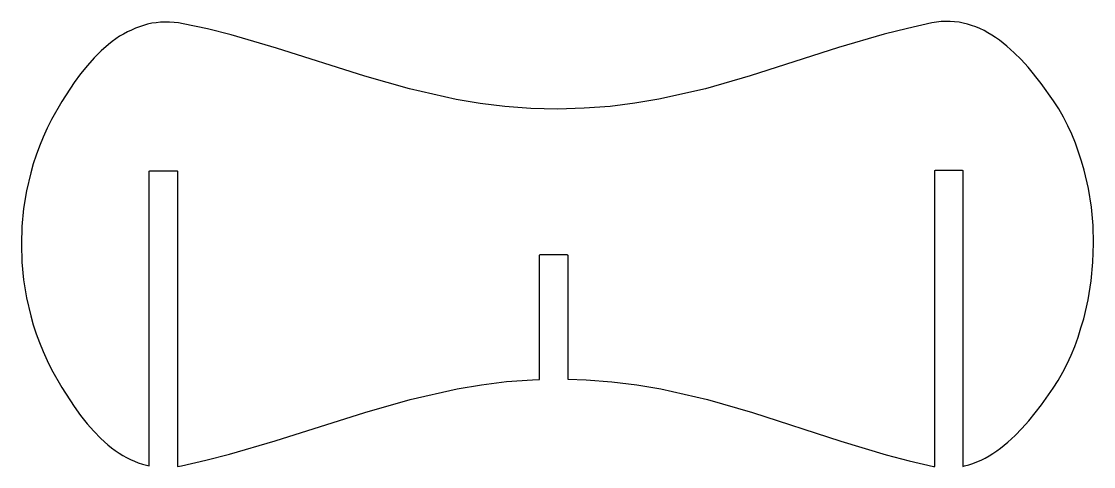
# Model space of a CAD drawing. Header units: centimetres. Extents: x 38.1 to 115.2, y -59.2 to -19.5.
# Drawn here: x 47.53 to 69.16, y -59.24 to -50.26 of the extents above; entities that cross this region are included whole.
import ezdxf

# ---------------------------------------------------------------- set-up
doc = ezdxf.new("R2010")
doc.units = ezdxf.units.CM
doc.header["$MEASUREMENT"] = 0
doc.layers.add('Layer 1', color=7, linetype='Continuous')

msp = doc.modelspace()

# ---------------------------------------------------------------- linework, layer by layer
at = {"layer": 'Layer 1', "color": 250, "lineweight": 25}
msp.add_open_spline([(57.98647, -54.97904), (57.98647, -54.97904), (57.98647, -57.48624), (57.98647, -57.48624), (57.98647, -57.48624), (57.98647, -57.48624), (57.84253, -57.49047), (57.84253, -57.49047), (57.84253, -57.49047), (57.84253, -57.49047), (57.32183, -57.52857), (57.32183, -57.52857), (57.32183, -57.52857), (57.32183, -57.52857), (56.81384, -57.59207), (56.81384, -57.59207), (56.81384, -57.59207), (56.81384, -57.59207), (56.32278, -57.67674), (56.32278, -57.67674), (56.32278, -57.67674), (56.32278, -57.67674), (55.37451, -57.8884), (55.37451, -57.8884), (55.37451, -57.8884), (55.37451, -57.8884), (54.46011, -58.15087), (54.46011, -58.15087), (54.46011, -58.15087), (54.46011, -58.15087), (52.65248, -58.7266), (52.65248, -58.7266), (52.65248, -58.7266), (52.65248, -58.7266), (51.72961, -58.9933), (51.72961, -58.9933), (51.72961, -58.9933), (51.72961, -58.9933), (51.25548, -59.11607), (51.25548, -59.11607), (51.25548, -59.11607), (51.25548, -59.11607), (50.76441, -59.22614), (50.76441, -59.22614), (50.76441, -59.22614), (50.76441, -59.22614), (50.67974, -59.23884), (50.67974, -59.23884), (50.67974, -59.23884), (50.67974, -59.23884), (50.67974, -53.28994), (50.67974, -53.28994), (50.67974, -53.28994), (50.67974, -53.28994), (50.67974, -53.28571), (50.67974, -53.28571), (50.67974, -53.28571), (50.67974, -53.28571), (50.67974, -53.28147), (50.67974, -53.28147), (50.67974, -53.28147), (50.67974, -53.28147), (50.67551, -53.27724), (50.67551, -53.27724), (50.67551, -53.27724), (50.67551, -53.27724), (50.67128, -53.27724), (50.67128, -53.27724), (50.67128, -53.27724), (50.67128, -53.27724), (50.67128, -53.27301), (50.67128, -53.27301), (50.67128, -53.27301), (50.67128, -53.27301), (50.66704, -53.27301), (50.66704, -53.27301), (50.66704, -53.27301), (50.66704, -53.27301), (50.12941, -53.27301), (50.12941, -53.27301), (50.12941, -53.27301), (50.12941, -53.27301), (50.12518, -53.27301), (50.12518, -53.27301), (50.12518, -53.27301), (50.12518, -53.27301), (50.12094, -53.27724), (50.12094, -53.27724), (50.12094, -53.27724), (50.12094, -53.27724), (50.11671, -53.27724), (50.11671, -53.27724), (50.11671, -53.27724), (50.11671, -53.27724), (50.11671, -53.28147), (50.11671, -53.28147), (50.11671, -53.28147), (50.11671, -53.28147), (50.11248, -53.28147), (50.11248, -53.28147), (50.11248, -53.28147), (50.11248, -53.28147), (50.11248, -53.28571), (50.11248, -53.28571), (50.11248, -53.28571), (50.11248, -53.28571), (50.11248, -53.28994), (50.11248, -53.28994), (50.11248, -53.28994), (50.11248, -53.28994), (50.11248, -59.23037), (50.11248, -59.23037), (50.11248, -59.23037), (50.11248, -59.23037), (50.05744, -59.21767), (50.05744, -59.21767), (50.05744, -59.21767), (50.05744, -59.21767), (49.97701, -59.19227), (49.97701, -59.19227), (49.97701, -59.19227), (49.97701, -59.19227), (49.89234, -59.16687), (49.89234, -59.16687), (49.89234, -59.16687), (49.89234, -59.16687), (49.81191, -59.13724), (49.81191, -59.13724), (49.81191, -59.13724), (49.81191, -59.13724), (49.73148, -59.09914), (49.73148, -59.09914), (49.73148, -59.09914), (49.73148, -59.09914), (49.65528, -59.06104), (49.65528, -59.06104), (49.65528, -59.06104), (49.65528, -59.06104), (49.57908, -59.0187), (49.57908, -59.0187), (49.57908, -59.0187), (49.57908, -59.0187), (49.50288, -58.97214), (49.50288, -58.97214), (49.50288, -58.97214), (49.50288, -58.97214), (49.42668, -58.9171), (49.42668, -58.9171), (49.42668, -58.9171), (49.42668, -58.9171), (49.35048, -58.86207), (49.35048, -58.86207), (49.35048, -58.86207), (49.35048, -58.86207), (49.27851, -58.8028), (49.27851, -58.8028), (49.27851, -58.8028), (49.27851, -58.8028), (49.13458, -58.6758), (49.13458, -58.6758), (49.13458, -58.6758), (49.13458, -58.6758), (48.99488, -58.53187), (48.99488, -58.53187), (48.99488, -58.53187), (48.99488, -58.53187), (48.85941, -58.37947), (48.85941, -58.37947), (48.85941, -58.37947), (48.85941, -58.37947), (48.72394, -58.21014), (48.72394, -58.21014), (48.72394, -58.21014), (48.72394, -58.21014), (48.59694, -58.03234), (48.59694, -58.03234), (48.59694, -58.03234), (48.59694, -58.03234), (48.34718, -57.6471), (48.34718, -57.6471), (48.34718, -57.6471), (48.34718, -57.6471), (48.14398, -57.28304), (48.14398, -57.28304), (48.14398, -57.28304), (48.14398, -57.28304), (48.05508, -57.10524), (48.05508, -57.10524), (48.05508, -57.10524), (48.05508, -57.10524), (47.97464, -56.9232), (47.97464, -56.9232), (47.97464, -56.9232), (47.97464, -56.9232), (47.89844, -56.74117), (47.89844, -56.74117), (47.89844, -56.74117), (47.89844, -56.74117), (47.83071, -56.56337), (47.83071, -56.56337), (47.83071, -56.56337), (47.83071, -56.56337), (47.77144, -56.38134), (47.77144, -56.38134), (47.77144, -56.38134), (47.77144, -56.38134), (47.72064, -56.1993), (47.72064, -56.1993), (47.72064, -56.1993), (47.72064, -56.1993), (47.63598, -55.83947), (47.63598, -55.83947), (47.63598, -55.83947), (47.63598, -55.83947), (47.57671, -55.4754), (47.57671, -55.4754), (47.57671, -55.4754), (47.57671, -55.4754), (47.54284, -55.11557), (47.54284, -55.11557), (47.54284, -55.11557), (47.54284, -55.11557), (47.53438, -54.75574), (47.53438, -54.75574), (47.53438, -54.75574), (47.53438, -54.75574), (47.54284, -54.3959), (47.54284, -54.3959), (47.54284, -54.3959), (47.54284, -54.3959), (47.57671, -54.03607), (47.57671, -54.03607), (47.57671, -54.03607), (47.57671, -54.03607), (47.63598, -53.67624), (47.63598, -53.67624), (47.63598, -53.67624), (47.63598, -53.67624), (47.72064, -53.3164), (47.72064, -53.3164), (47.72064, -53.3164), (47.72064, -53.3164), (47.77144, -53.13437), (47.77144, -53.13437), (47.77144, -53.13437), (47.77144, -53.13437), (47.83071, -52.95657), (47.83071, -52.95657), (47.83071, -52.95657), (47.83071, -52.95657), (47.89844, -52.77454), (47.89844, -52.77454), (47.89844, -52.77454), (47.89844, -52.77454), (47.97041, -52.59674), (47.97041, -52.59674), (47.97041, -52.59674), (47.97041, -52.59674), (48.05084, -52.4147), (48.05084, -52.4147), (48.05084, -52.4147), (48.05084, -52.4147), (48.14398, -52.2369), (48.14398, -52.2369), (48.14398, -52.2369), (48.14398, -52.2369), (48.34718, -51.87707), (48.34718, -51.87707), (48.34718, -51.87707), (48.34718, -51.87707), (48.59694, -51.49184), (48.59694, -51.49184), (48.59694, -51.49184), (48.59694, -51.49184), (48.72818, -51.31404), (48.72818, -51.31404), (48.72818, -51.31404), (48.72818, -51.31404), (48.86364, -51.14894), (48.86364, -51.14894), (48.86364, -51.14894), (48.86364, -51.14894), (49.00334, -50.99654), (49.00334, -50.99654), (49.00334, -50.99654), (49.00334, -50.99654), (49.14304, -50.8526), (49.14304, -50.8526), (49.14304, -50.8526), (49.14304, -50.8526), (49.29121, -50.7256), (49.29121, -50.7256), (49.29121, -50.7256), (49.29121, -50.7256), (49.36318, -50.66634), (49.36318, -50.66634), (49.36318, -50.66634), (49.36318, -50.66634), (49.43938, -50.6113), (49.43938, -50.6113), (49.43938, -50.6113), (49.43938, -50.6113), (49.51558, -50.5605), (49.51558, -50.5605), (49.51558, -50.5605), (49.51558, -50.5605), (49.59178, -50.51394), (49.59178, -50.51394), (49.59178, -50.51394), (49.59178, -50.51394), (49.67221, -50.4716), (49.67221, -50.4716), (49.67221, -50.4716), (49.67221, -50.4716), (49.75264, -50.4335), (49.75264, -50.4335), (49.75264, -50.4335), (49.75264, -50.4335), (49.83308, -50.3954), (49.83308, -50.3954), (49.83308, -50.3954), (49.83308, -50.3954), (49.91351, -50.36577), (49.91351, -50.36577), (49.91351, -50.36577), (49.91351, -50.36577), (49.99818, -50.34037), (49.99818, -50.34037), (49.99818, -50.34037), (49.99818, -50.34037), (50.07861, -50.31497), (50.07861, -50.31497), (50.07861, -50.31497), (50.07861, -50.31497), (50.16751, -50.29804), (50.16751, -50.29804), (50.16751, -50.29804), (50.16751, -50.29804), (50.25218, -50.28534), (50.25218, -50.28534), (50.25218, -50.28534), (50.25218, -50.28534), (50.34108, -50.27687), (50.34108, -50.27687), (50.34108, -50.27687), (50.34108, -50.27687), (50.42998, -50.27264), (50.42998, -50.27264), (50.42998, -50.27264), (50.42998, -50.27264), (50.51888, -50.27264), (50.51888, -50.27264), (50.51888, -50.27264), (50.51888, -50.27264), (50.61201, -50.2811), (50.61201, -50.2811), (50.61201, -50.2811), (50.61201, -50.2811), (50.70514, -50.28957), (50.70514, -50.28957), (50.70514, -50.28957), (50.70514, -50.28957), (50.79828, -50.3065), (50.79828, -50.3065), (50.79828, -50.3065), (50.79828, -50.3065), (51.28934, -50.41234), (51.28934, -50.41234), (51.28934, -50.41234), (51.28934, -50.41234), (51.76348, -50.53087), (51.76348, -50.53087), (51.76348, -50.53087), (51.76348, -50.53087), (52.68211, -50.79757), (52.68211, -50.79757), (52.68211, -50.79757), (52.68211, -50.79757), (54.46434, -51.36484), (54.46434, -51.36484), (54.46434, -51.36484), (54.46434, -51.36484), (55.36604, -51.62307), (55.36604, -51.62307), (55.36604, -51.62307), (55.36604, -51.62307), (56.30161, -51.83474), (56.30161, -51.83474), (56.30161, -51.83474), (56.30161, -51.83474), (56.78844, -51.91517), (56.78844, -51.91517), (56.78844, -51.91517), (56.78844, -51.91517), (57.28798, -51.97444), (57.28798, -51.97444), (57.28798, -51.97444), (57.28798, -51.97444), (57.80867, -52.01677), (57.80867, -52.01677), (57.80867, -52.01677), (57.80867, -52.01677), (58.35053, -52.02947), (58.35053, -52.02947), (58.35053, -52.02947), (58.35053, -52.02947), (58.88817, -52.01254), (58.88817, -52.01254), (58.88817, -52.01254), (58.88817, -52.01254), (59.40887, -51.97444), (59.40887, -51.97444), (59.40887, -51.97444), (59.40887, -51.97444), (59.9084, -51.91094), (59.9084, -51.91094), (59.9084, -51.91094), (59.9084, -51.91094), (60.39523, -51.8305), (60.39523, -51.8305), (60.39523, -51.8305), (60.39523, -51.8305), (61.3308, -51.61884), (61.3308, -51.61884), (61.3308, -51.61884), (61.3308, -51.61884), (62.23673, -51.35637), (62.23673, -51.35637), (62.23673, -51.35637), (62.23673, -51.35637), (64.01897, -50.78487), (64.01897, -50.78487), (64.01897, -50.78487), (64.01897, -50.78487), (64.9376, -50.51817), (64.9376, -50.51817), (64.9376, -50.51817), (64.9376, -50.51817), (65.41173, -50.39964), (65.41173, -50.39964), (65.41173, -50.39964), (65.41173, -50.39964), (65.9028, -50.28957), (65.9028, -50.28957), (65.9028, -50.28957), (65.9028, -50.28957), (65.99593, -50.27687), (65.99593, -50.27687), (65.99593, -50.27687), (65.99593, -50.27687), (66.08907, -50.26417), (66.08907, -50.26417), (66.08907, -50.26417), (66.08907, -50.26417), (66.1822, -50.25994), (66.1822, -50.25994), (66.1822, -50.25994), (66.1822, -50.25994), (66.2711, -50.25994), (66.2711, -50.25994), (66.2711, -50.25994), (66.2711, -50.25994), (66.36, -50.2684), (66.36, -50.2684), (66.36, -50.2684), (66.36, -50.2684), (66.4489, -50.27687), (66.4489, -50.27687), (66.4489, -50.27687), (66.4489, -50.27687), (66.53357, -50.2938), (66.53357, -50.2938), (66.53357, -50.2938), (66.53357, -50.2938), (66.61823, -50.31497), (66.61823, -50.31497), (66.61823, -50.31497), (66.61823, -50.31497), (66.7029, -50.34037), (66.7029, -50.34037), (66.7029, -50.34037), (66.7029, -50.34037), (66.78757, -50.37), (66.78757, -50.37), (66.78757, -50.37), (66.78757, -50.37), (66.868, -50.40387), (66.868, -50.40387), (66.868, -50.40387), (66.868, -50.40387), (66.95267, -50.4462), (66.95267, -50.4462), (66.95267, -50.4462), (66.95267, -50.4462), (67.02887, -50.48854), (67.02887, -50.48854), (67.02887, -50.48854), (67.02887, -50.48854), (67.1093, -50.5351), (67.1093, -50.5351), (67.1093, -50.5351), (67.1093, -50.5351), (67.1855, -50.5859), (67.1855, -50.5859), (67.1855, -50.5859), (67.1855, -50.5859), (67.2617, -50.64094), (67.2617, -50.64094), (67.2617, -50.64094), (67.2617, -50.64094), (67.4141, -50.75947), (67.4141, -50.75947), (67.4141, -50.75947), (67.4141, -50.75947), (67.55803, -50.8907), (67.55803, -50.8907), (67.55803, -50.8907), (67.55803, -50.8907), (67.70197, -51.0304), (67.70197, -51.0304), (67.70197, -51.0304), (67.70197, -51.0304), (67.84167, -51.1828), (67.84167, -51.1828), (67.84167, -51.1828), (67.84167, -51.1828), (68.10413, -51.513), (68.10413, -51.513), (68.10413, -51.513), (68.10413, -51.513), (68.3539, -51.86437), (68.3539, -51.86437), (68.3539, -51.86437), (68.3539, -51.86437), (68.45973, -52.02524), (68.45973, -52.02524), (68.45973, -52.02524), (68.45973, -52.02524), (68.55287, -52.19457), (68.55287, -52.19457), (68.55287, -52.19457), (68.55287, -52.19457), (68.64177, -52.3639), (68.64177, -52.3639), (68.64177, -52.3639), (68.64177, -52.3639), (68.7222, -52.53747), (68.7222, -52.53747), (68.7222, -52.53747), (68.7222, -52.53747), (68.7984, -52.71527), (68.7984, -52.71527), (68.7984, -52.71527), (68.7984, -52.71527), (68.8619, -52.8973), (68.8619, -52.8973), (68.8619, -52.8973), (68.8619, -52.8973), (68.92117, -53.07934), (68.92117, -53.07934), (68.92117, -53.07934), (68.92117, -53.07934), (68.9762, -53.26137), (68.9762, -53.26137), (68.9762, -53.26137), (68.9762, -53.26137), (69.06087, -53.6339), (69.06087, -53.6339), (69.06087, -53.6339), (69.06087, -53.6339), (69.12013, -54.00644), (69.12013, -54.00644), (69.12013, -54.00644), (69.12013, -54.00644), (69.154, -54.37897), (69.154, -54.37897), (69.154, -54.37897), (69.154, -54.37897), (69.16247, -54.74304), (69.16247, -54.74304), (69.16247, -54.74304), (69.16247, -54.74304), (69.14977, -55.11557), (69.14977, -55.11557), (69.14977, -55.11557), (69.14977, -55.11557), (69.1159, -55.49234), (69.1159, -55.49234), (69.1159, -55.49234), (69.1159, -55.49234), (69.0524, -55.87757), (69.0524, -55.87757), (69.0524, -55.87757), (69.0524, -55.87757), (68.9635, -56.25857), (68.9635, -56.25857), (68.9635, -56.25857), (68.9635, -56.25857), (68.90847, -56.44484), (68.90847, -56.44484), (68.90847, -56.44484), (68.90847, -56.44484), (68.8492, -56.6311), (68.8492, -56.6311), (68.8492, -56.6311), (68.8492, -56.6311), (68.78147, -56.81737), (68.78147, -56.81737), (68.78147, -56.81737), (68.78147, -56.81737), (68.7095, -56.99517), (68.7095, -56.99517), (68.7095, -56.99517), (68.7095, -56.99517), (68.62907, -57.16874), (68.62907, -57.16874), (68.62907, -57.16874), (68.62907, -57.16874), (68.5444, -57.33807), (68.5444, -57.33807), (68.5444, -57.33807), (68.5444, -57.33807), (68.45127, -57.50317), (68.45127, -57.50317), (68.45127, -57.50317), (68.45127, -57.50317), (68.34967, -57.6598), (68.34967, -57.6598), (68.34967, -57.6598), (68.34967, -57.6598), (68.1126, -57.99847), (68.1126, -57.99847), (68.1126, -57.99847), (68.1126, -57.99847), (67.85437, -58.3202), (67.85437, -58.3202), (67.85437, -58.3202), (67.85437, -58.3202), (67.7189, -58.4726), (67.7189, -58.4726), (67.7189, -58.4726), (67.7189, -58.4726), (67.5792, -58.61654), (67.5792, -58.61654), (67.5792, -58.61654), (67.5792, -58.61654), (67.43527, -58.74777), (67.43527, -58.74777), (67.43527, -58.74777), (67.43527, -58.74777), (67.2871, -58.87054), (67.2871, -58.87054), (67.2871, -58.87054), (67.2871, -58.87054), (67.2109, -58.92557), (67.2109, -58.92557), (67.2109, -58.92557), (67.2109, -58.92557), (67.13047, -58.9806), (67.13047, -58.9806), (67.13047, -58.9806), (67.13047, -58.9806), (67.05427, -59.02717), (67.05427, -59.02717), (67.05427, -59.02717), (67.05427, -59.02717), (66.97383, -59.07374), (66.97383, -59.07374), (66.97383, -59.07374), (66.97383, -59.07374), (66.8934, -59.11184), (66.8934, -59.11184), (66.8934, -59.11184), (66.8934, -59.11184), (66.80873, -59.14994), (66.80873, -59.14994), (66.80873, -59.14994), (66.80873, -59.14994), (66.7283, -59.17957), (66.7283, -59.17957), (66.7283, -59.17957), (66.7283, -59.17957), (66.64363, -59.2092), (66.64363, -59.2092), (66.64363, -59.2092), (66.64363, -59.2092), (66.55897, -59.23037), (66.55897, -59.23037), (66.55897, -59.23037), (66.55897, -59.23037), (66.5251, -59.23884), (66.5251, -59.23884), (66.5251, -59.23884), (66.5251, -59.23884), (66.5251, -53.27724), (66.5251, -53.27724), (66.5251, -53.27724), (66.5251, -53.27724), (66.5251, -53.27301), (66.5251, -53.27301), (66.5251, -53.27301), (66.5251, -53.27301), (66.5251, -53.26877), (66.5251, -53.26877), (66.5251, -53.26877), (66.5251, -53.26877), (66.52087, -53.26877), (66.52087, -53.26877), (66.52087, -53.26877), (66.52087, -53.26877), (66.52087, -53.26454), (66.52087, -53.26454), (66.52087, -53.26454), (66.52087, -53.26454), (66.51663, -53.26454), (66.51663, -53.26454), (66.51663, -53.26454), (66.51663, -53.26454), (66.5124, -53.26454), (66.5124, -53.26454), (66.5124, -53.26454), (66.5124, -53.26454), (65.97477, -53.26454), (65.97477, -53.26454), (65.97477, -53.26454), (65.97477, -53.26454), (65.97053, -53.26454), (65.97053, -53.26454), (65.97053, -53.26454), (65.97053, -53.26454), (65.9663, -53.26454), (65.9663, -53.26454), (65.9663, -53.26454), (65.9663, -53.26454), (65.9663, -53.26877), (65.9663, -53.26877), (65.9663, -53.26877), (65.9663, -53.26877), (65.96207, -53.26877), (65.96207, -53.26877), (65.96207, -53.26877), (65.96207, -53.26877), (65.96207, -53.27301), (65.96207, -53.27301), (65.96207, -53.27301), (65.96207, -53.27301), (65.96207, -53.27724), (65.96207, -53.27724), (65.96207, -53.27724), (65.96207, -53.27724), (65.95783, -53.27724), (65.95783, -53.27724), (65.95783, -53.27724), (65.95783, -53.27724), (65.95783, -53.69634), (65.95783, -53.69634), (65.95783, -53.69634), (65.95783, -53.69634), (65.95783, -59.24307), (65.95783, -59.24307), (65.95783, -59.24307), (65.95783, -59.24307), (65.93243, -59.23884), (65.93243, -59.23884), (65.93243, -59.23884), (65.93243, -59.23884), (65.4456, -59.12877), (65.4456, -59.12877), (65.4456, -59.12877), (65.4456, -59.12877), (64.9757, -59.006), (64.9757, -59.006), (64.9757, -59.006), (64.9757, -59.006), (64.0613, -58.73084), (64.0613, -58.73084), (64.0613, -58.73084), (64.0613, -58.73084), (62.27907, -58.15087), (62.27907, -58.15087), (62.27907, -58.15087), (62.27907, -58.15087), (61.37313, -57.89264), (61.37313, -57.89264), (61.37313, -57.89264), (61.37313, -57.89264), (60.43333, -57.67674), (60.43333, -57.67674), (60.43333, -57.67674), (60.43333, -57.67674), (59.9465, -57.59207), (59.9465, -57.59207), (59.9465, -57.59207), (59.9465, -57.59207), (59.44273, -57.5328), (59.44273, -57.5328), (59.44273, -57.5328), (59.44273, -57.5328), (58.92627, -57.49047), (58.92627, -57.49047), (58.92627, -57.49047), (58.92627, -57.49047), (58.55373, -57.482), (58.55373, -57.482), (58.55373, -57.482), (58.55373, -57.482), (58.55373, -54.97904), (58.55373, -54.97904), (58.55373, -54.97904), (58.55373, -54.97904), (58.55373, -54.97481), (58.55373, -54.97481), (58.55373, -54.97481), (58.55373, -54.97481), (58.5495, -54.97057), (58.5495, -54.97057), (58.5495, -54.97057), (58.5495, -54.97057), (58.54527, -54.97057), (58.54527, -54.97057), (58.54527, -54.97057), (58.54527, -54.97057), (58.54527, -54.96634), (58.54527, -54.96634), (58.54527, -54.96634), (58.54527, -54.96634), (58.54103, -54.96634), (58.54103, -54.96634), (58.54103, -54.96634), (58.54103, -54.96634), (57.99917, -54.96634), (57.99917, -54.96634), (57.99917, -54.96634), (57.99917, -54.96634), (57.99493, -54.97057), (57.99493, -54.97057), (57.99493, -54.97057), (57.99493, -54.97057), (57.9907, -54.97057), (57.9907, -54.97057), (57.9907, -54.97057), (57.9907, -54.97057), (57.9907, -54.97481), (57.9907, -54.97481), (57.9907, -54.97481), (57.9907, -54.97481), (57.98647, -54.97481), (57.98647, -54.97481), (57.98647, -54.97481), (57.98647, -54.97481), (57.98647, -54.97904), (57.98647, -54.97904), (57.98647, -54.97904), (57.98647, -54.97904), (57.98647, -54.97904), (57.98647, -54.97904)], degree=3, knots=[0, 0, 0, 0, 0.00465116, 0.00465116, 0.00465116, 0.00465116, 0.00930233, 0.00930233, 0.00930233, 0.00930233, 0.01395349, 0.01395349, 0.01395349, 0.01395349, 0.01860465, 0.01860465, 0.01860465, 0.01860465, 0.02325581, 0.02325581, 0.02325581, 0.02325581, 0.02790698, 0.02790698, 0.02790698, 0.02790698, 0.03255814, 0.03255814, 0.03255814, 0.03255814, 0.0372093, 0.0372093, 0.0372093, 0.0372093, 0.04186047, 0.04186047, 0.04186047, 0.04186047, 0.04651163, 0.04651163, 0.04651163, 0.04651163, 0.05116279, 0.05116279, 0.05116279, 0.05116279, 0.05581395, 0.05581395, 0.05581395, 0.05581395, 0.06046512, 0.06046512, 0.06046512, 0.06046512, 0.06511628, 0.06511628, 0.06511628, 0.06511628, 0.06976744, 0.06976744, 0.06976744, 0.06976744, 0.0744186, 0.0744186, 0.0744186, 0.0744186, 0.07906977, 0.07906977, 0.07906977, 0.07906977, 0.08372093, 0.08372093, 0.08372093, 0.08372093, 0.08837209, 0.08837209, 0.08837209, 0.08837209, 0.09302326, 0.09302326, 0.09302326, 0.09302326, 0.09767442, 0.09767442, 0.09767442, 0.09767442, 0.10232558, 0.10232558, 0.10232558, 0.10232558, 0.10697674, 0.10697674, 0.10697674, 0.10697674, 0.11162791, 0.11162791, 0.11162791, 0.11162791, 0.11627907, 0.11627907, 0.11627907, 0.11627907, 0.12093023, 0.12093023, 0.12093023, 0.12093023, 0.1255814, 0.1255814, 0.1255814, 0.1255814, 0.13023256, 0.13023256, 0.13023256, 0.13023256, 0.13488372, 0.13488372, 0.13488372, 0.13488372, 0.13953488, 0.13953488, 0.13953488, 0.13953488, 0.14418605, 0.14418605, 0.14418605, 0.14418605, 0.14883721, 0.14883721, 0.14883721, 0.14883721, 0.15348837, 0.15348837, 0.15348837, 0.15348837, 0.15813953, 0.15813953, 0.15813953, 0.15813953, 0.1627907, 0.1627907, 0.1627907, 0.1627907, 0.16744186, 0.16744186, 0.16744186, 0.16744186, 0.17209302, 0.17209302, 0.17209302, 0.17209302, 0.17674419, 0.17674419, 0.17674419, 0.17674419, 0.18139535, 0.18139535, 0.18139535, 0.18139535, 0.18604651, 0.18604651, 0.18604651, 0.18604651, 0.19069767, 0.19069767, 0.19069767, 0.19069767, 0.19534884, 0.19534884, 0.19534884, 0.19534884, 0.2, 0.2, 0.2, 0.2, 0.20465116, 0.20465116, 0.20465116, 0.20465116, 0.20930233, 0.20930233, 0.20930233, 0.20930233, 0.21395349, 0.21395349, 0.21395349, 0.21395349, 0.21860465, 0.21860465, 0.21860465, 0.21860465, 0.22325581, 0.22325581, 0.22325581, 0.22325581, 0.22790698, 0.22790698, 0.22790698, 0.22790698, 0.23255814, 0.23255814, 0.23255814, 0.23255814, 0.2372093, 0.2372093, 0.2372093, 0.2372093, 0.24186047, 0.24186047, 0.24186047, 0.24186047, 0.24651163, 0.24651163, 0.24651163, 0.24651163, 0.25116279, 0.25116279, 0.25116279, 0.25116279, 0.25581395, 0.25581395, 0.25581395, 0.25581395, 0.26046512, 0.26046512, 0.26046512, 0.26046512, 0.26511628, 0.26511628, 0.26511628, 0.26511628, 0.26976744, 0.26976744, 0.26976744, 0.26976744, 0.2744186, 0.2744186, 0.2744186, 0.2744186, 0.27906977, 0.27906977, 0.27906977, 0.27906977, 0.28372093, 0.28372093, 0.28372093, 0.28372093, 0.28837209, 0.28837209, 0.28837209, 0.28837209, 0.29302326, 0.29302326, 0.29302326, 0.29302326, 0.29767442, 0.29767442, 0.29767442, 0.29767442, 0.30232558, 0.30232558, 0.30232558, 0.30232558, 0.30697674, 0.30697674, 0.30697674, 0.30697674, 0.31162791, 0.31162791, 0.31162791, 0.31162791, 0.31627907, 0.31627907, 0.31627907, 0.31627907, 0.32093023, 0.32093023, 0.32093023, 0.32093023, 0.3255814, 0.3255814, 0.3255814, 0.3255814, 0.33023256, 0.33023256, 0.33023256, 0.33023256, 0.33488372, 0.33488372, 0.33488372, 0.33488372, 0.33953488, 0.33953488, 0.33953488, 0.33953488, 0.34418605, 0.34418605, 0.34418605, 0.34418605, 0.34883721, 0.34883721, 0.34883721, 0.34883721, 0.35348837, 0.35348837, 0.35348837, 0.35348837, 0.35813953, 0.35813953, 0.35813953, 0.35813953, 0.3627907, 0.3627907, 0.3627907, 0.3627907, 0.36744186, 0.36744186, 0.36744186, 0.36744186, 0.37209302, 0.37209302, 0.37209302, 0.37209302, 0.37674419, 0.37674419, 0.37674419, 0.37674419, 0.38139535, 0.38139535, 0.38139535, 0.38139535, 0.38604651, 0.38604651, 0.38604651, 0.38604651, 0.39069767, 0.39069767, 0.39069767, 0.39069767, 0.39534884, 0.39534884, 0.39534884, 0.39534884, 0.4, 0.4, 0.4, 0.4, 0.40465116, 0.40465116, 0.40465116, 0.40465116, 0.40930233, 0.40930233, 0.40930233, 0.40930233, 0.41395349, 0.41395349, 0.41395349, 0.41395349, 0.41860465, 0.41860465, 0.41860465, 0.41860465, 0.42325581, 0.42325581, 0.42325581, 0.42325581, 0.42790698, 0.42790698, 0.42790698, 0.42790698, 0.43255814, 0.43255814, 0.43255814, 0.43255814, 0.4372093, 0.4372093, 0.4372093, 0.4372093, 0.44186047, 0.44186047, 0.44186047, 0.44186047, 0.44651163, 0.44651163, 0.44651163, 0.44651163, 0.45116279, 0.45116279, 0.45116279, 0.45116279, 0.45581395, 0.45581395, 0.45581395, 0.45581395, 0.46046512, 0.46046512, 0.46046512, 0.46046512, 0.46511628, 0.46511628, 0.46511628, 0.46511628, 0.46976744, 0.46976744, 0.46976744, 0.46976744, 0.4744186, 0.4744186, 0.4744186, 0.4744186, 0.47906977, 0.47906977, 0.47906977, 0.47906977, 0.48372093, 0.48372093, 0.48372093, 0.48372093, 0.48837209, 0.48837209, 0.48837209, 0.48837209, 0.49302326, 0.49302326, 0.49302326, 0.49302326, 0.49767442, 0.49767442, 0.49767442, 0.49767442, 0.50232558, 0.50232558, 0.50232558, 0.50232558, 0.50697674, 0.50697674, 0.50697674, 0.50697674, 0.51162791, 0.51162791, 0.51162791, 0.51162791, 0.51627907, 0.51627907, 0.51627907, 0.51627907, 0.52093023, 0.52093023, 0.52093023, 0.52093023, 0.5255814, 0.5255814, 0.5255814, 0.5255814, 0.53023256, 0.53023256, 0.53023256, 0.53023256, 0.53488372, 0.53488372, 0.53488372, 0.53488372, 0.53953488, 0.53953488, 0.53953488, 0.53953488, 0.54418605, 0.54418605, 0.54418605, 0.54418605, 0.54883721, 0.54883721, 0.54883721, 0.54883721, 0.55348837, 0.55348837, 0.55348837, 0.55348837, 0.55813953, 0.55813953, 0.55813953, 0.55813953, 0.5627907, 0.5627907, 0.5627907, 0.5627907, 0.56744186, 0.56744186, 0.56744186, 0.56744186, 0.57209302, 0.57209302, 0.57209302, 0.57209302, 0.57674419, 0.57674419, 0.57674419, 0.57674419, 0.58139535, 0.58139535, 0.58139535, 0.58139535, 0.58604651, 0.58604651, 0.58604651, 0.58604651, 0.59069767, 0.59069767, 0.59069767, 0.59069767, 0.59534884, 0.59534884, 0.59534884, 0.59534884, 0.6, 0.6, 0.6, 0.6, 0.60465116, 0.60465116, 0.60465116, 0.60465116, 0.60930233, 0.60930233, 0.60930233, 0.60930233, 0.61395349, 0.61395349, 0.61395349, 0.61395349, 0.61860465, 0.61860465, 0.61860465, 0.61860465, 0.62325581, 0.62325581, 0.62325581, 0.62325581, 0.62790698, 0.62790698, 0.62790698, 0.62790698, 0.63255814, 0.63255814, 0.63255814, 0.63255814, 0.6372093, 0.6372093, 0.6372093, 0.6372093, 0.64186047, 0.64186047, 0.64186047, 0.64186047, 0.64651163, 0.64651163, 0.64651163, 0.64651163, 0.65116279, 0.65116279, 0.65116279, 0.65116279, 0.65581395, 0.65581395, 0.65581395, 0.65581395, 0.66046512, 0.66046512, 0.66046512, 0.66046512, 0.66511628, 0.66511628, 0.66511628, 0.66511628, 0.66976744, 0.66976744, 0.66976744, 0.66976744, 0.6744186, 0.6744186, 0.6744186, 0.6744186, 0.67906977, 0.67906977, 0.67906977, 0.67906977, 0.68372093, 0.68372093, 0.68372093, 0.68372093, 0.68837209, 0.68837209, 0.68837209, 0.68837209, 0.69302326, 0.69302326, 0.69302326, 0.69302326, 0.69767442, 0.69767442, 0.69767442, 0.69767442, 0.70232558, 0.70232558, 0.70232558, 0.70232558, 0.70697674, 0.70697674, 0.70697674, 0.70697674, 0.71162791, 0.71162791, 0.71162791, 0.71162791, 0.71627907, 0.71627907, 0.71627907, 0.71627907, 0.72093023, 0.72093023, 0.72093023, 0.72093023, 0.7255814, 0.7255814, 0.7255814, 0.7255814, 0.73023256, 0.73023256, 0.73023256, 0.73023256, 0.73488372, 0.73488372, 0.73488372, 0.73488372, 0.73953488, 0.73953488, 0.73953488, 0.73953488, 0.74418605, 0.74418605, 0.74418605, 0.74418605, 0.74883721, 0.74883721, 0.74883721, 0.74883721, 0.75348837, 0.75348837, 0.75348837, 0.75348837, 0.75813953, 0.75813953, 0.75813953, 0.75813953, 0.7627907, 0.7627907, 0.7627907, 0.7627907, 0.76744186, 0.76744186, 0.76744186, 0.76744186, 0.77209302, 0.77209302, 0.77209302, 0.77209302, 0.77674419, 0.77674419, 0.77674419, 0.77674419, 0.78139535, 0.78139535, 0.78139535, 0.78139535, 0.78604651, 0.78604651, 0.78604651, 0.78604651, 0.79069767, 0.79069767, 0.79069767, 0.79069767, 0.79534884, 0.79534884, 0.79534884, 0.79534884, 0.8, 0.8, 0.8, 0.8, 0.80465116, 0.80465116, 0.80465116, 0.80465116, 0.80930233, 0.80930233, 0.80930233, 0.80930233, 0.81395349, 0.81395349, 0.81395349, 0.81395349, 0.81860465, 0.81860465, 0.81860465, 0.81860465, 0.82325581, 0.82325581, 0.82325581, 0.82325581, 0.82790698, 0.82790698, 0.82790698, 0.82790698, 0.83255814, 0.83255814, 0.83255814, 0.83255814, 0.8372093, 0.8372093, 0.8372093, 0.8372093, 0.84186047, 0.84186047, 0.84186047, 0.84186047, 0.84651163, 0.84651163, 0.84651163, 0.84651163, 0.85116279, 0.85116279, 0.85116279, 0.85116279, 0.85581395, 0.85581395, 0.85581395, 0.85581395, 0.86046512, 0.86046512, 0.86046512, 0.86046512, 0.86511628, 0.86511628, 0.86511628, 0.86511628, 0.86976744, 0.86976744, 0.86976744, 0.86976744, 0.8744186, 0.8744186, 0.8744186, 0.8744186, 0.87906977, 0.87906977, 0.87906977, 0.87906977, 0.88372093, 0.88372093, 0.88372093, 0.88372093, 0.88837209, 0.88837209, 0.88837209, 0.88837209, 0.89302326, 0.89302326, 0.89302326, 0.89302326, 0.89767442, 0.89767442, 0.89767442, 0.89767442, 0.90232558, 0.90232558, 0.90232558, 0.90232558, 0.90697674, 0.90697674, 0.90697674, 0.90697674, 0.91162791, 0.91162791, 0.91162791, 0.91162791, 0.91627907, 0.91627907, 0.91627907, 0.91627907, 0.92093023, 0.92093023, 0.92093023, 0.92093023, 0.9255814, 0.9255814, 0.9255814, 0.9255814, 0.93023256, 0.93023256, 0.93023256, 0.93023256, 0.93488372, 0.93488372, 0.93488372, 0.93488372, 0.93953488, 0.93953488, 0.93953488, 0.93953488, 0.94418605, 0.94418605, 0.94418605, 0.94418605, 0.94883721, 0.94883721, 0.94883721, 0.94883721, 0.95348837, 0.95348837, 0.95348837, 0.95348837, 0.95813953, 0.95813953, 0.95813953, 0.95813953, 0.9627907, 0.9627907, 0.9627907, 0.9627907, 0.96744186, 0.96744186, 0.96744186, 0.96744186, 0.97209302, 0.97209302, 0.97209302, 0.97209302, 0.97674419, 0.97674419, 0.97674419, 0.97674419, 0.98139535, 0.98139535, 0.98139535, 0.98139535, 0.98604651, 0.98604651, 0.98604651, 0.98604651, 0.99069767, 0.99069767, 0.99069767, 0.99069767, 1, 1, 1, 1], dxfattribs=at)

doc.saveas('drawing.dxf')
